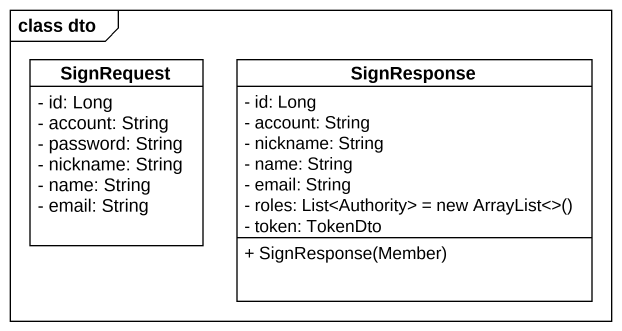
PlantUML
@startuml
mainframe class dto
hide circle
hide empty members
skinparam classAttributeIconSize 0
class SignRequest {
  - id: Long
  - account: String
  - password: String
  - nickname: String
  - name: String
  - email: String
}
class SignResponse {
  - id: Long
  - account: String
  - nickname: String
  - name: String
  - email: String
  {field} - roles: List<Authority> = new ArrayList<>()
  - token: TokenDto
  + SignResponse(Member)
}
@enduml
